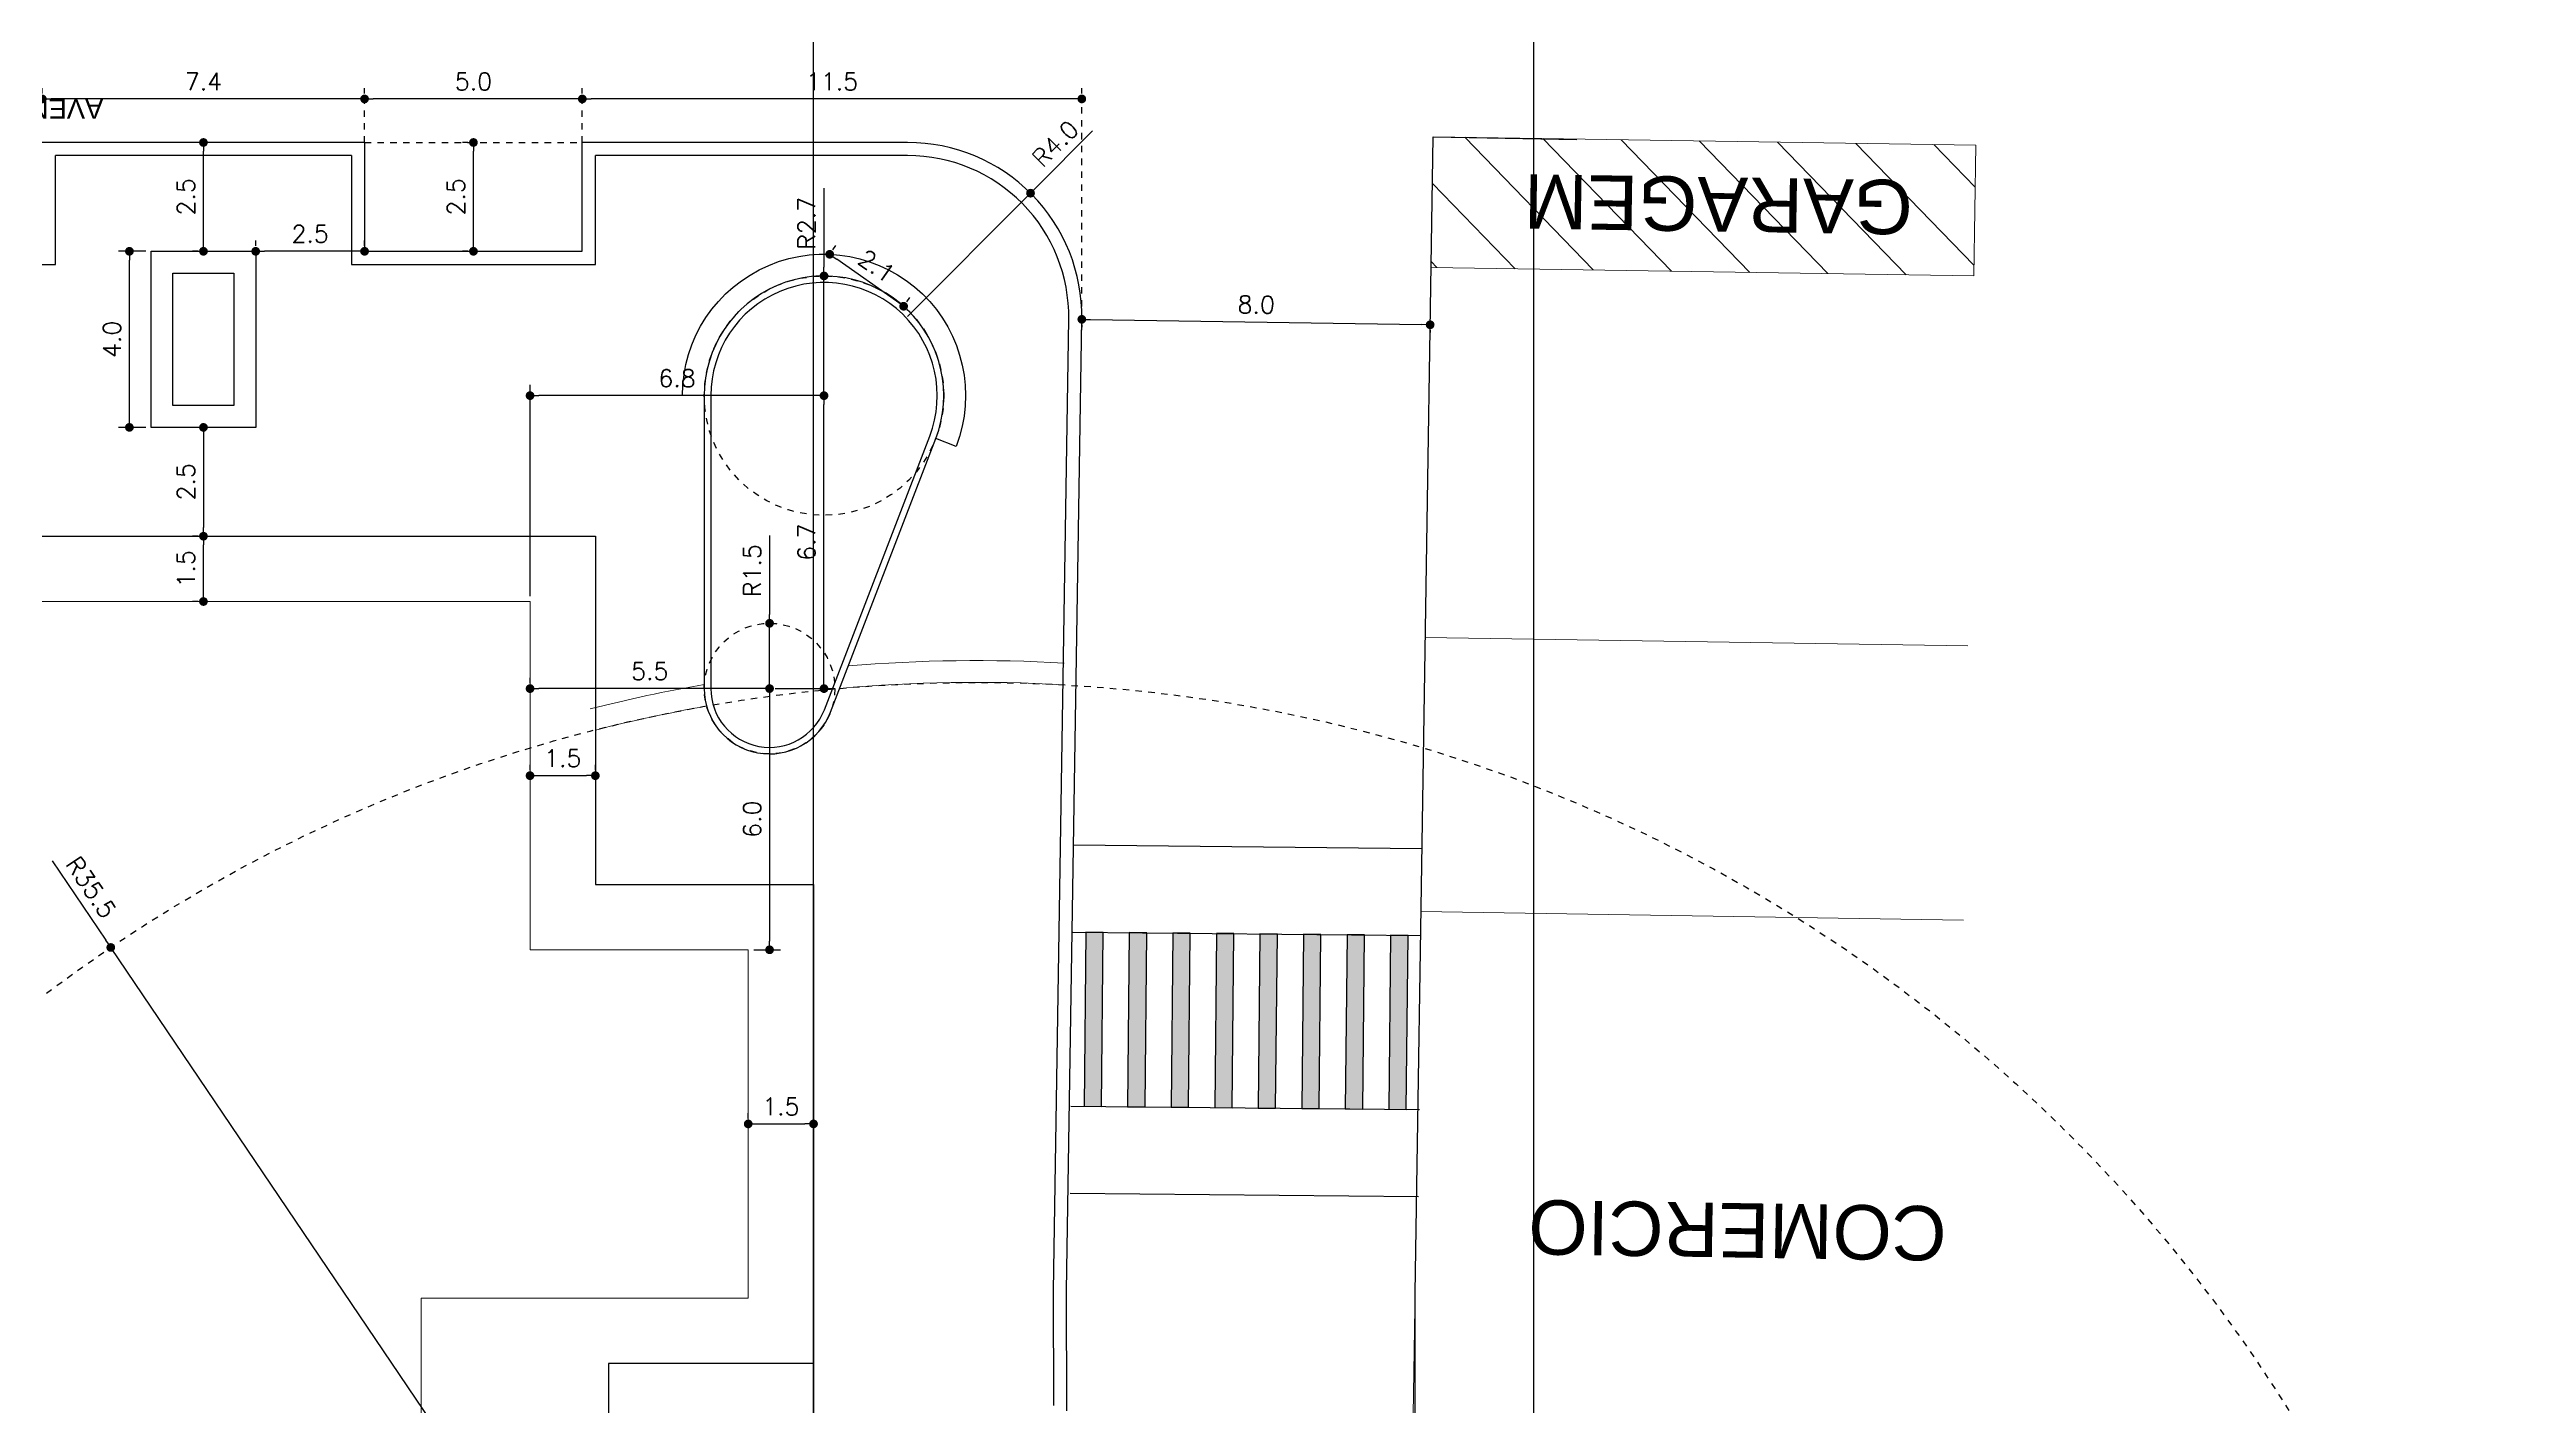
# Model space of a CAD drawing. Extents: x 387222 to 388513, y 9633222 to 9634061.
# Drawn here: x 388137 to 388193.8, y 9633381.8 to 9633413 of the extents above; entities that cross this region are included whole.
import ezdxf

# ---------------------------------------------------------------- set-up
doc = ezdxf.new("R2010")
doc.units = 0
doc.header["$LTSCALE"] = 0.04921259842519685
doc.header["$PDSIZE"] = -2.5
doc.linetypes.add('ACAD_PROJEÇÃO', pattern=[0.2, 0.1, -0.1])
doc.linetypes.add('CONTINUO', pattern=[0])
doc.layers.get('Defpoints').update_dxf_attribs({"color": 8})
for name, color, linetype in [('AI-Cotas', 12, 'Continuous'), ('BANCO', 2, 'Continuous'), ('Camada 1', 7, 'Continuous'), ('CORTE', 6, 'Continuous'), ('MEIO-FIO', 3, 'Continuous'), ('P2', 2, 'Continuous'), ('PROJEÇÃO', 8, 'ACAD_PROJEÇÃO'), ('SINAH_IMPLANTAR', 7, 'Continuous')]:
    doc.layers.add(name, color=color, linetype=linetype)
for name, color, linetype, lineweight in [('ARQ_ALVENARIA', 1, 'Continuous', 0), ('ARQ_PISO', 7, 'Continuous', 13), ('Layout', 8, 'Continuous', 13)]:
    doc.layers.add(name, color=color, linetype=linetype, lineweight=lineweight)
doc.styles.add('RS200', font='romans.shx', dxfattribs={"height": 0.4})
doc.styles.add('RUA_200', font='arial.ttf', dxfattribs={"height": 0.45})
doc.styles.add('T7', font='arial.ttf')
doc.dimstyles.new('Cota 200', dxfattribs={"dimscale": 0.2, "dimtxt": 0.4, "dimasz": 1, "dimexe": 1.25, "dimexo": 0.625, "dimgap": 1, "dimtad": 1, "dimzin": 4, "dimdsep": 46, "dimtxsty": 'RS200', "dimblk": 'DOT', "dimcen": 0.1, "dimclrt": 2, "dimadec": 0, "dimazin": 0, "dimtfac": 1, "dimtix": 1, "dimtmove": 0, "dimatfit": 3, "dimldrblk": 'DOT', "dimfxl": 1, "dimarcsym": 0})

# ---------------------------------------------------------------- blocks, each defined once
blk = doc.blocks.new('A$C2188079F')
at = {"layer": 'Layout'}
h = blk.add_hatch(dxfattribs=at)
h.set_pattern_fill('LINE', color=256, scale=0.4, angle=45.80543982138884, style=0)
h.set_pattern_definition([(45.80543982138884, (2.069106477312744, 57.00632724538445), (-0.9105605299318542, 0.8853132334548156), [])])
h.paths.add_polyline_path([(41.19592950423248, 12.90303795412183), (38.19622592255473, 12.86086661182344), (38.37141798762605, 0.3992221169173717), (41.3711215693038, 0.4413934592157602)])
for p, q in [((3.158347681164742e-07, 12.32388486340642), (41.19592950423248, 12.90303795412183)), ((23.39768825296778, 12.65282132849097), (23.57288031798089, 0.1911768335849047)), ((29.69706577446777, 12.74138114415109), (29.87225783948088, 0.2797366511076689)), ((38.19622592255473, 12.86086661182344), (38.37141798762605, 0.3992221169173717)), ((41.19592950423248, 12.90303795412183), (41.3711215693038, 0.4413934592157602)), ((9.799032016017009, 12.46164458058774), (9.974224081030115, 8.568167686462402e-08)), ((41.3711215693038, 0.4413934592157602), (38.37141798762605, 0.3992221169173717))]:
    blk.add_line(p, q, dxfattribs=at)
at = {"layer": 'Layout', "char_height": 1.25, "width": 15.72225240717143, "attachment_point": 1, "rotation": 90.80543982138883, "style": 'T7'}
for s, insert in [('GARAGEM', (39.2760995500721, 1.837821006774902)), ('COMERCIO', (15.73768913687672, 0.3603971693664789))]:
    blk.add_mtext(s, dxfattribs=dict(at, insert=insert))
blk = doc.blocks.new('A$C25162ABB')
at = {"layer": 'SINAH_IMPLANTAR'}
h = blk.add_hatch(color=256, dxfattribs=at)
h.dxf.hatch_style = 1
h.paths.add_polyline_path([(2.018109218392055, 7.351167233660817), (6.016661224479321, 7.458786258473992), (6.005899321986362, 7.85864146053791), (2.007347315899096, 7.751022435724735)])
h = blk.add_hatch(color=256, dxfattribs=at)
h.dxf.hatch_style = 1
h.paths.add_polyline_path([(2.045013973664027, 6.35152923129499), (6.043565979751293, 6.459148256108165), (6.032804077258334, 6.859003458172083), (2.034252071171068, 6.751384433358908)])
h = blk.add_hatch(color=256, dxfattribs=at)
h.dxf.hatch_style = 1
h.paths.add_polyline_path([(2.071918728819583, 5.351891230791807), (6.070470734906849, 5.459510255604982), (6.059708832413889, 5.8593654576689), (2.061156826326624, 5.751746432855725)])
h = blk.add_hatch(color=256, dxfattribs=at)
h.dxf.hatch_style = 1
h.paths.add_polyline_path([(2.098823484091554, 4.352253226563334), (6.09737549017882, 4.45987225137651), (6.086613587685861, 4.859727453440428), (2.088061581598595, 4.752108428627253)])
h = blk.add_hatch(color=256, dxfattribs=at)
h.dxf.hatch_style = 1
h.paths.add_polyline_path([(2.12572823924711, 3.352615227922797), (6.124280245334376, 3.460234252735972), (6.113518342841417, 3.860089454799891), (2.114966336754151, 3.752470429986715)])
h = blk.add_hatch(color=256, dxfattribs=at)
h.dxf.hatch_style = 1
h.paths.add_polyline_path([(2.152632994402666, 2.35297722555697), (6.151185000489932, 2.460596250370145), (6.140423097996973, 2.860451452434063), (2.141871091909707, 2.752832427620888)])
h = blk.add_hatch(color=256, dxfattribs=at)
h.dxf.hatch_style = 1
h.paths.add_polyline_path([(2.179537749558222, 1.353339226916432), (6.178089755645487, 1.460958251729608), (6.167327853152528, 1.860813453793526), (2.168775847065262, 1.75319442898035)])
h = blk.add_hatch(color=256, dxfattribs=at)
h.dxf.hatch_style = 1
h.paths.add_polyline_path([(2.206442504830193, 0.3537012226879597), (6.204994510917459, 0.4613202475011349), (6.1942326084245, 0.861175449565053), (2.195680602337234, 0.7535564247518778)])
at = {"layer": 'Camada 1'}
for points in [[(-1.137377694249153e-07, 7.997104324400425), (0.2152379263425246, 3.688037395477295e-07)], [(1.999275889364071, 8.050913834944367), (2.214513929444365, 0.053809879347682)], [(5.997827895567752, 8.158532856032252), (6.213065935648046, 0.1614289004355669)], [(7.997103898669593, 8.212342366576195), (8.212341938749887, 0.2152384109795094)]]:
    blk.add_lwpolyline(points, dxfattribs=at)
at = {"layer": 'SINAH_IMPLANTAR'}
for points in [[(2.018109218392055, 7.351167233660817), (6.016661224479321, 7.458786258473992), (6.005899321986362, 7.85864146053791), (2.007347315899096, 7.751022435724735)], [(2.045013973664027, 6.35152923129499), (6.043565979751293, 6.459148256108165), (6.032804077258334, 6.859003458172083), (2.034252071171068, 6.751384433358908)], [(2.071918728819583, 5.351891230791807), (6.070470734906849, 5.459510255604982), (6.059708832413889, 5.8593654576689), (2.061156826326624, 5.751746432855725)], [(2.098823484091554, 4.352253226563334), (6.09737549017882, 4.45987225137651), (6.086613587685861, 4.859727453440428), (2.088061581598595, 4.752108428627253)], [(2.12572823924711, 3.352615227922797), (6.124280245334376, 3.460234252735972), (6.113518342841417, 3.860089454799891), (2.114966336754151, 3.752470429986715)], [(2.152632994402666, 2.35297722555697), (6.151185000489932, 2.460596250370145), (6.140423097996973, 2.860451452434063), (2.141871091909707, 2.752832427620888)], [(2.179537749558222, 1.353339226916432), (6.178089755645487, 1.460958251729608), (6.167327853152528, 1.860813453793526), (2.168775847065262, 1.75319442898035)], [(2.206442504830193, 0.3537012226879597), (6.204994510917459, 0.4613202475011349), (6.1942326084245, 0.861175449565053), (2.195680602337234, 0.7535564247518778)]]:
    blk.add_lwpolyline(points, close=True, dxfattribs=at)
blk = doc.blocks.new('_Dot')
at = {"color": 0, "linetype": 'ByBlock', "lineweight": -2}
blk.add_line((-0.5, 0), (-1, 0), dxfattribs=at)
at = {"color": 0, "linetype": 'ByBlock', "const_width": 0.5}
blk.add_lwpolyline([(-0.25, 0, 1), (0.25, 0, 1)], format="xyb", close=True, dxfattribs=at)
blk = doc.blocks.new('*D354')
at = {"layer": 'AI-Cotas', "color": 0, "lineweight": -2, "transparency": 16777216}
for p, q in [((388153.5482792882, 9633401.832472023), (388153.5482792882, 9633400.013424402)), ((388153.5482792882, 9633398.313424403), (388153.5482792882, 9633399.813424403))]:
    blk.add_line(p, q, dxfattribs=at)
at = {"layer": 'Defpoints', "color": 0, "transparency": 16777216}
for p in [(388153.5482792882, 9633399.813424403), (388153.5482792882, 9633398.313424403)]:
    blk.add_point(p, dxfattribs=at)
at = {"layer": 'AI-Cotas', "color": 0, "lineweight": -2, "transparency": 16777216, "xscale": 0.2, "yscale": 0.2, "zscale": 0.2, "rotation": 270}
blk.add_blockref('_Dot', (388153.5482792882, 9633399.813424403), dxfattribs=at)
at = {"layer": 'AI-Cotas', "color": 2, "transparency": 16777216, "insert": (388153.1482792866, 9633401.022948213), "char_height": 0.4, "attachment_point": 5, "rotation": 90, "style": 'RS200'}
blk.add_mtext('R1.5', dxfattribs=at)
blk = doc.blocks.new('*D355')
at = {"layer": 'AI-Cotas', "color": 0, "lineweight": -2, "transparency": 16777216}
for p, q in [((388154.7982792882, 9633409.811651684), (388154.7982792882, 9633407.992604064)), ((388154.7982792882, 9633405.042604072), (388154.7982792882, 9633407.792604065))]:
    blk.add_line(p, q, dxfattribs=at)
at = {"layer": 'Defpoints', "color": 0, "transparency": 16777216}
for p in [(388154.7982792882, 9633407.792604065), (388154.7982792882, 9633405.042604072)]:
    blk.add_point(p, dxfattribs=at)
at = {"layer": 'AI-Cotas', "color": 0, "lineweight": -2, "transparency": 16777216, "xscale": 0.2, "yscale": 0.2, "zscale": 0.2, "rotation": 270}
blk.add_blockref('_Dot', (388154.7982792882, 9633407.792604065), dxfattribs=at)
at = {"layer": 'AI-Cotas', "color": 2, "transparency": 16777216, "insert": (388154.3982792866, 9633409.002127875), "char_height": 0.4, "attachment_point": 5, "rotation": 90, "style": 'RS200'}
blk.add_mtext('R2.7', dxfattribs=at)
blk = doc.blocks.new('*D356')
at = {"layer": 'AI-Cotas', "color": 0, "lineweight": -2, "transparency": 16777216}
for p, q in [((388148.0482792882, 9633398.438424403), (388148.0482792882, 9633398.563424403)), ((388153.3482792882, 9633398.313424403), (388148.2482792882, 9633398.313424403)), ((388153.5482792882, 9633398.438424403), (388153.5482792882, 9633398.563424403))]:
    blk.add_line(p, q, dxfattribs=at)
at = {"layer": 'Defpoints', "color": 0, "transparency": 16777216}
for p in [(388148.0482792882, 9633398.313424403), (388148.0482792882, 9633398.313424403), (388153.5482792882, 9633398.313424403)]:
    blk.add_point(p, dxfattribs=at)
at = {"layer": 'AI-Cotas', "color": 0, "lineweight": -2, "transparency": 16777216, "xscale": 0.2, "yscale": 0.2, "zscale": 0.2, "rotation": 180}
blk.add_blockref('_Dot', (388148.0482792882, 9633398.313424403), dxfattribs=at)
at = {"layer": 'AI-Cotas', "color": 0, "lineweight": -2, "transparency": 16777216, "xscale": 0.2, "yscale": 0.2, "zscale": 0.2}
blk.add_blockref('_Dot', (388153.5482792882, 9633398.313424403), dxfattribs=at)
at = {"layer": 'AI-Cotas', "color": 2, "transparency": 16777216, "insert": (388150.7982792882, 9633398.713424403), "char_height": 0.4, "attachment_point": 5, "style": 'RS200'}
blk.add_mtext('5.5', dxfattribs=at)
blk = doc.blocks.new('*D357')
at = {"layer": 'AI-Cotas', "color": 0, "lineweight": -2, "transparency": 16777216}
for p, q in [((388153.4232792882, 9633398.313424403), (388153.2982792882, 9633398.313424403)), ((388153.5482792882, 9633398.113424404), (388153.5482792882, 9633392.513424402)), ((388153.1832792879, 9633392.313424403), (388153.7982792882, 9633392.313424403))]:
    blk.add_line(p, q, dxfattribs=at)
at = {"layer": 'Defpoints', "color": 0, "transparency": 16777216}
for p in [(388153.5482792882, 9633398.313424403), (388153.0582792879, 9633392.313424403), (388153.5482792882, 9633392.313424403)]:
    blk.add_point(p, dxfattribs=at)
at = {"layer": 'AI-Cotas', "color": 0, "lineweight": -2, "transparency": 16777216, "xscale": 0.2, "yscale": 0.2, "zscale": 0.2}
for p, rotation in [((388153.5482792882, 9633398.313424403), 90), ((388153.5482792882, 9633392.313424403), 270)]:
    blk.add_blockref('_Dot', p, dxfattribs=dict(at, rotation=rotation))
at = {"layer": 'AI-Cotas', "color": 2, "transparency": 16777216, "insert": (388153.1482792866, 9633395.313424403), "char_height": 0.4, "attachment_point": 5, "rotation": 90, "style": 'RS200'}
blk.add_mtext('6.0', dxfattribs=at)
blk = doc.blocks.new('*D358')
at = {"layer": 'AI-Cotas', "color": 0, "lineweight": -2, "transparency": 16777216}
for p, q in [((388154.6732792882, 9633405.042604072), (388154.5482792882, 9633405.042604072)), ((388154.7982792882, 9633398.513424402), (388154.7982792882, 9633404.842604073)), ((388153.6732792882, 9633398.313424403), (388155.0482792882, 9633398.313424403))]:
    blk.add_line(p, q, dxfattribs=at)
at = {"layer": 'Defpoints', "color": 0, "transparency": 16777216}
for p in [(388154.7982792882, 9633405.042604072), (388154.7982792882, 9633405.042604072), (388153.5482792882, 9633398.313424403)]:
    blk.add_point(p, dxfattribs=at)
at = {"layer": 'AI-Cotas', "color": 0, "lineweight": -2, "transparency": 16777216, "xscale": 0.2, "yscale": 0.2, "zscale": 0.2}
for p, rotation in [((388154.7982792882, 9633405.042604072), 90), ((388154.7982792882, 9633398.313424403), 270)]:
    blk.add_blockref('_Dot', p, dxfattribs=dict(at, rotation=rotation))
at = {"layer": 'AI-Cotas', "color": 2, "transparency": 16777216, "insert": (388154.3982792866, 9633401.678014237), "char_height": 0.4, "attachment_point": 5, "rotation": 90, "style": 'RS200'}
blk.add_mtext('6.7', dxfattribs=at)
blk = doc.blocks.new('*D359')
at = {"layer": 'AI-Cotas', "color": 0, "lineweight": -2, "transparency": 16777216}
for p, q in [((388148.0482792882, 9633400.438424403), (388148.0482792882, 9633405.292604072)), ((388154.7982792882, 9633405.167604072), (388154.7982792882, 9633405.292604072)), ((388154.5982792882, 9633405.042604072), (388148.2482792882, 9633405.042604072))]:
    blk.add_line(p, q, dxfattribs=at)
at = {"layer": 'Defpoints', "color": 0, "transparency": 16777216}
for p in [(388148.0482792882, 9633405.042604072), (388154.7982792882, 9633405.042604072), (388148.0482792882, 9633400.313424403)]:
    blk.add_point(p, dxfattribs=at)
at = {"layer": 'AI-Cotas', "color": 0, "lineweight": -2, "transparency": 16777216, "xscale": 0.2, "yscale": 0.2, "zscale": 0.2, "rotation": 180}
blk.add_blockref('_Dot', (388148.0482792882, 9633405.042604072), dxfattribs=at)
at = {"layer": 'AI-Cotas', "color": 0, "lineweight": -2, "transparency": 16777216, "xscale": 0.2, "yscale": 0.2, "zscale": 0.2}
blk.add_blockref('_Dot', (388154.7982792882, 9633405.042604072), dxfattribs=at)
at = {"layer": 'AI-Cotas', "color": 2, "transparency": 16777216, "insert": (388151.4232792882, 9633405.442604072), "char_height": 0.4, "attachment_point": 5, "style": 'RS200'}
blk.add_mtext('6.8', dxfattribs=at)
blk = doc.blocks.new('*D360')
at = {"layer": 'AI-Cotas', "color": 0, "lineweight": -2, "transparency": 16777216}
for p, q in [((388137.0763075948, 9633394.355063997), (388138.3084367979, 9633392.5324676)), ((388158.3025334077, 9633362.956698792), (388138.4204485435, 9633392.366777018))]:
    blk.add_line(p, q, dxfattribs=at)
at = {"layer": 'Defpoints', "color": 0, "transparency": 16777216}
for p in [(388138.4204485435, 9633392.366777018), (388158.3025334077, 9633362.956698792)]:
    blk.add_point(p, dxfattribs=at)
at = {"layer": 'AI-Cotas', "color": 0, "lineweight": -2, "transparency": 16777216, "xscale": 0.2, "yscale": 0.2, "zscale": 0.2, "rotation": 304.0598593146813}
blk.add_blockref('_Dot', (388138.4204485435, 9633392.366777018), dxfattribs=at)
at = {"layer": 'AI-Cotas', "color": 2, "transparency": 16777216, "insert": (388137.9677474881, 9633393.75063458), "char_height": 0.4, "attachment_point": 5, "rotation": 304.0598593146813, "style": 'RS200'}
blk.add_mtext('R35.5', dxfattribs=at)
blk = doc.blocks.new('*D365')
at = {"layer": 'AI-Cotas', "color": 0, "lineweight": -2, "transparency": 16777216}
for p, q in [((388155.0010125842, 9633408.392228745), (388155.0729011483, 9633408.494488388)), ((388156.4638518188, 9633407.211054951), (388155.0927394498, 9633408.174947403)), ((388156.6993558109, 9633407.198292894), (388156.7712443741, 9633407.300552536))]:
    blk.add_line(p, q, dxfattribs=at)
at = {"layer": 'Defpoints', "color": 0, "transparency": 16777216}
for p in [(388154.9291240219, 9633408.289969103), (388154.9291240219, 9633408.289969103), (388156.6274672477, 9633407.09603325)]:
    blk.add_point(p, dxfattribs=at)
at = {"layer": 'AI-Cotas', "color": 0, "lineweight": -2, "transparency": 16777216, "xscale": 0.2, "yscale": 0.2, "zscale": 0.2}
for p, rotation in [((388154.9291240219, 9633408.289969103), 144.8927689367164), ((388156.6274672477, 9633407.09603325), 324.8927689367164)]:
    blk.add_blockref('_Dot', p, dxfattribs=dict(at, rotation=rotation))
at = {"layer": 'AI-Cotas', "color": 2, "transparency": 16777216, "insert": (388156.0083390372, 9633408.020232035), "char_height": 0.4, "attachment_point": 5, "rotation": 324.8927689367164, "style": 'RS200'}
blk.add_mtext('2.1', dxfattribs=at)
blk = doc.blocks.new('*D366')
at = {"layer": 'AI-Cotas', "color": 0, "lineweight": -2, "transparency": 16777216}
for p, q in [((388160.9648541678, 9633411.124507826), (388159.6817355491, 9633409.835112289)), ((388156.719142301, 9633406.858026264), (388159.54065968, 9633409.693346288))]:
    blk.add_line(p, q, dxfattribs=at)
at = {"layer": 'Defpoints', "color": 0, "transparency": 16777216}
for p in [(388159.54065968, 9633409.693346288), (388156.719142301, 9633406.858026264)]:
    blk.add_point(p, dxfattribs=at)
at = {"layer": 'AI-Cotas', "color": 0, "lineweight": -2, "transparency": 16777216, "xscale": 0.2, "yscale": 0.2, "zscale": 0.2, "rotation": 225.1398010349651}
blk.add_blockref('_Dot', (388159.54065968, 9633409.693346288), dxfattribs=at)
at = {"layer": 'AI-Cotas', "color": 2, "transparency": 16777216, "insert": (388160.1103007905, 9633410.832844798), "char_height": 0.4, "attachment_point": 5, "rotation": 45.139801034965075, "style": 'RS200'}
blk.add_mtext('R4.0', dxfattribs=at)
blk = doc.blocks.new('*D374')
at = {"layer": 'AI-Cotas', "color": 0, "lineweight": -2, "transparency": 16777216}
for p, q in [((388160.9186304378, 9633406.792456523), (388168.5177042204, 9633406.673806518)), ((388160.7167033319, 9633406.67059413), (388160.7147518515, 9633406.545609359)), ((388168.7157283657, 9633406.545699388), (388168.7137768853, 9633406.420714617))]:
    blk.add_line(p, q, dxfattribs=at)
at = {"layer": 'Defpoints', "color": 0, "transparency": 16777216}
for p in [(388160.7186548123, 9633406.795578897), (388168.7176798461, 9633406.670684155), (388168.717679846, 9633406.67068415)]:
    blk.add_point(p, dxfattribs=at)
at = {"layer": 'AI-Cotas', "color": 0, "lineweight": -2, "transparency": 16777216, "xscale": 0.2, "yscale": 0.2, "zscale": 0.2}
for p, rotation in [((388160.7186548122, 9633406.795578891), 179.1054709621537), ((388168.717679846, 9633406.67068415), 359.1054709621537)]:
    blk.add_blockref('_Dot', p, dxfattribs=dict(at, rotation=rotation))
at = {"layer": 'AI-Cotas', "color": 2, "transparency": 16777216, "insert": (388164.7244120662, 9633407.133082772), "char_height": 0.4, "attachment_point": 5, "rotation": 359.10547096215373, "style": 'RS200'}
blk.add_mtext('8.0', dxfattribs=at)
blk = doc.blocks.new('*D386')
at = {"layer": 'AI-Cotas', "color": 0, "lineweight": -2, "transparency": 16777216}
for p, q in [((388149.2482792874, 9633411.983026268), (388149.2482792874, 9633412.108026268)), ((388160.7186548123, 9633411.983026268), (388160.7186548123, 9633412.108026268)), ((388160.5186548122, 9633411.858026268), (388149.4482792874, 9633411.858026268))]:
    blk.add_line(p, q, dxfattribs=at)
at = {"layer": 'Defpoints', "color": 0, "transparency": 16777216}
for p in [(388149.2482792874, 9633411.858026268), (388149.2482792874, 9633411.858026268), (388160.7186548123, 9633411.858026268)]:
    blk.add_point(p, dxfattribs=at)
at = {"layer": 'AI-Cotas', "color": 0, "lineweight": -2, "transparency": 16777216, "xscale": 0.2, "yscale": 0.2, "zscale": 0.2, "rotation": 180}
blk.add_blockref('_Dot', (388149.2482792874, 9633411.858026268), dxfattribs=at)
at = {"layer": 'AI-Cotas', "color": 0, "lineweight": -2, "transparency": 16777216, "xscale": 0.2, "yscale": 0.2, "zscale": 0.2}
blk.add_blockref('_Dot', (388160.7186548123, 9633411.858026268), dxfattribs=at)
at = {"layer": 'AI-Cotas', "color": 2, "transparency": 16777216, "insert": (388154.9834670498, 9633412.258026268), "char_height": 0.4, "attachment_point": 5, "style": 'RS200'}
blk.add_mtext('11.5', dxfattribs=at)
blk = doc.blocks.new('*D387')
at = {"layer": 'AI-Cotas', "color": 0, "lineweight": -2, "transparency": 16777216}
for p, q in [((388144.2482792874, 9633411.983026268), (388144.2482792874, 9633412.108026268)), ((388149.2482792874, 9633411.983026268), (388149.2482792874, 9633412.108026268)), ((388149.0482792874, 9633411.858026268), (388144.4482792874, 9633411.858026268))]:
    blk.add_line(p, q, dxfattribs=at)
at = {"layer": 'Defpoints', "color": 0, "transparency": 16777216}
for p in [(388144.2482792874, 9633411.858026268), (388144.2482792874, 9633411.858026268), (388149.2482792874, 9633411.858026268)]:
    blk.add_point(p, dxfattribs=at)
at = {"layer": 'AI-Cotas', "color": 0, "lineweight": -2, "transparency": 16777216, "xscale": 0.2, "yscale": 0.2, "zscale": 0.2, "rotation": 180}
blk.add_blockref('_Dot', (388144.2482792874, 9633411.858026268), dxfattribs=at)
at = {"layer": 'AI-Cotas', "color": 0, "lineweight": -2, "transparency": 16777216, "xscale": 0.2, "yscale": 0.2, "zscale": 0.2}
blk.add_blockref('_Dot', (388149.2482792874, 9633411.858026268), dxfattribs=at)
at = {"layer": 'AI-Cotas', "color": 2, "transparency": 16777216, "insert": (388146.7482792874, 9633412.258026268), "char_height": 0.4, "attachment_point": 5, "style": 'RS200'}
blk.add_mtext('5.0', dxfattribs=at)
blk = doc.blocks.new('*D388')
at = {"layer": 'AI-Cotas', "color": 0, "lineweight": -2, "transparency": 16777216}
for p, q in [((388136.8482792889, 9633411.983026268), (388136.8482792889, 9633412.108026268)), ((388144.2482792874, 9633411.983026268), (388144.2482792874, 9633412.108026268)), ((388144.0482792874, 9633411.858026268), (388137.0482792889, 9633411.858026268))]:
    blk.add_line(p, q, dxfattribs=at)
at = {"layer": 'Defpoints', "color": 0, "transparency": 16777216}
for p in [(388136.8482792889, 9633411.858026268), (388136.8482792889, 9633411.858026268), (388144.2482792874, 9633411.858026268)]:
    blk.add_point(p, dxfattribs=at)
at = {"layer": 'AI-Cotas', "color": 0, "lineweight": -2, "transparency": 16777216, "xscale": 0.2, "yscale": 0.2, "zscale": 0.2, "rotation": 180}
blk.add_blockref('_Dot', (388136.8482792889, 9633411.858026268), dxfattribs=at)
at = {"layer": 'AI-Cotas', "color": 0, "lineweight": -2, "transparency": 16777216, "xscale": 0.2, "yscale": 0.2, "zscale": 0.2}
blk.add_blockref('_Dot', (388144.2482792874, 9633411.858026268), dxfattribs=at)
at = {"layer": 'AI-Cotas', "color": 2, "transparency": 16777216, "insert": (388140.5482792882, 9633412.258026268), "char_height": 0.4, "attachment_point": 5, "style": 'RS200'}
blk.add_mtext('7.4', dxfattribs=at)
blk = doc.blocks.new('*D391')
at = {"layer": 'AI-Cotas', "color": 0, "lineweight": -2, "transparency": 16777216}
for p, q in [((388146.6232792874, 9633410.858026268), (388146.4982792874, 9633410.858026268)), ((388146.7482792874, 9633408.558026267), (388146.7482792874, 9633410.658026269)), ((388146.6232792874, 9633408.358026268), (388146.4982792874, 9633408.358026268))]:
    blk.add_line(p, q, dxfattribs=at)
at = {"layer": 'Defpoints', "color": 0, "transparency": 16777216}
for p in [(388146.7482792874, 9633410.858026268), (388146.7482792874, 9633410.858026268), (388146.7482792874, 9633408.358026268)]:
    blk.add_point(p, dxfattribs=at)
at = {"layer": 'AI-Cotas', "color": 0, "lineweight": -2, "transparency": 16777216, "xscale": 0.2, "yscale": 0.2, "zscale": 0.2}
for p, rotation in [((388146.7482792874, 9633410.858026268), 90), ((388146.7482792874, 9633408.358026268), 270)]:
    blk.add_blockref('_Dot', p, dxfattribs=dict(at, rotation=rotation))
at = {"layer": 'AI-Cotas', "color": 2, "transparency": 16777216, "insert": (388146.3482792858, 9633409.608026268), "char_height": 0.4, "attachment_point": 5, "rotation": 90, "style": 'RS200'}
blk.add_mtext('2.5', dxfattribs=at)
blk = doc.blocks.new('*D393')
at = {"layer": 'AI-Cotas', "color": 0, "lineweight": -2, "transparency": 16777216}
for p, q in [((388140.4232792882, 9633410.858026268), (388140.2982792882, 9633410.858026268)), ((388140.5482792882, 9633408.558026267), (388140.5482792882, 9633410.658026269)), ((388140.4232792882, 9633408.358026268), (388140.2982792882, 9633408.358026268))]:
    blk.add_line(p, q, dxfattribs=at)
at = {"layer": 'Defpoints', "color": 0, "transparency": 16777216}
for p in [(388140.5482792882, 9633410.858026268), (388140.5482792882, 9633410.858026268), (388140.5482792882, 9633408.358026268)]:
    blk.add_point(p, dxfattribs=at)
at = {"layer": 'AI-Cotas', "color": 0, "lineweight": -2, "transparency": 16777216, "xscale": 0.2, "yscale": 0.2, "zscale": 0.2}
for p, rotation in [((388140.5482792882, 9633410.858026268), 90), ((388140.5482792882, 9633408.358026268), 270)]:
    blk.add_blockref('_Dot', p, dxfattribs=dict(at, rotation=rotation))
at = {"layer": 'AI-Cotas', "color": 2, "transparency": 16777216, "insert": (388140.1482792866, 9633409.608026268), "char_height": 0.4, "attachment_point": 5, "rotation": 90, "style": 'RS200'}
blk.add_mtext('2.5', dxfattribs=at)
blk = doc.blocks.new('*D394')
at = {"layer": 'AI-Cotas', "color": 0, "lineweight": -2, "transparency": 16777216}
for p, q in [((388141.7482792874, 9633408.483026268), (388141.7482792874, 9633408.608026268)), ((388144.2482792874, 9633408.483026268), (388144.2482792874, 9633408.608026268)), ((388144.0482792874, 9633408.358026268), (388141.9482792874, 9633408.358026268))]:
    blk.add_line(p, q, dxfattribs=at)
at = {"layer": 'Defpoints', "color": 0, "transparency": 16777216}
for p in [(388141.7482792874, 9633408.358026268), (388141.7482792874, 9633408.358026268), (388144.2482792874, 9633408.358026268)]:
    blk.add_point(p, dxfattribs=at)
at = {"layer": 'AI-Cotas', "color": 0, "lineweight": -2, "transparency": 16777216, "xscale": 0.2, "yscale": 0.2, "zscale": 0.2, "rotation": 180}
blk.add_blockref('_Dot', (388141.7482792874, 9633408.358026268), dxfattribs=at)
at = {"layer": 'AI-Cotas', "color": 0, "lineweight": -2, "transparency": 16777216, "xscale": 0.2, "yscale": 0.2, "zscale": 0.2}
blk.add_blockref('_Dot', (388144.2482792874, 9633408.358026268), dxfattribs=at)
at = {"layer": 'AI-Cotas', "color": 2, "transparency": 16777216, "insert": (388142.9982792874, 9633408.758026268), "char_height": 0.4, "attachment_point": 5, "style": 'RS200'}
blk.add_mtext('2.5', dxfattribs=at)
blk = doc.blocks.new('*D395')
at = {"layer": 'AI-Cotas', "color": 0, "lineweight": -2, "transparency": 16777216}
for p, q in [((388140.4232792882, 9633404.313424403), (388140.2982792882, 9633404.313424403)), ((388140.5482792882, 9633404.113424404), (388140.5482792882, 9633402.013424402)), ((388140.4232792882, 9633401.813424403), (388140.2982792882, 9633401.813424403))]:
    blk.add_line(p, q, dxfattribs=at)
at = {"layer": 'Defpoints', "color": 0, "transparency": 16777216}
for p in [(388140.5482792882, 9633404.313424403), (388140.5482792882, 9633401.813424403), (388140.5482792882, 9633401.813424403)]:
    blk.add_point(p, dxfattribs=at)
at = {"layer": 'AI-Cotas', "color": 0, "lineweight": -2, "transparency": 16777216, "xscale": 0.2, "yscale": 0.2, "zscale": 0.2}
for p, rotation in [((388140.5482792882, 9633404.313424403), 90), ((388140.5482792882, 9633401.813424403), 270)]:
    blk.add_blockref('_Dot', p, dxfattribs=dict(at, rotation=rotation))
at = {"layer": 'AI-Cotas', "color": 2, "transparency": 16777216, "insert": (388140.1482792866, 9633403.063424403), "char_height": 0.4, "attachment_point": 5, "rotation": 90, "style": 'RS200'}
blk.add_mtext('2.5', dxfattribs=at)
blk = doc.blocks.new('*D396')
at = {"layer": 'AI-Cotas', "color": 0, "lineweight": -2, "transparency": 16777216}
for p, q in [((388139.2232792889, 9633408.358026268), (388138.5982792889, 9633408.358026268)), ((388138.8482792889, 9633404.513424402), (388138.8482792889, 9633408.158026269)), ((388139.2232792889, 9633404.313424403), (388138.5982792889, 9633404.313424403))]:
    blk.add_line(p, q, dxfattribs=at)
at = {"layer": 'Defpoints', "color": 0, "transparency": 16777216}
for p in [(388138.8482792889, 9633408.358026268), (388139.3482792889, 9633408.358026268), (388139.3482792889, 9633404.313424403)]:
    blk.add_point(p, dxfattribs=at)
at = {"layer": 'AI-Cotas', "color": 0, "lineweight": -2, "transparency": 16777216, "xscale": 0.2, "yscale": 0.2, "zscale": 0.2}
for p, rotation in [((388138.8482792889, 9633408.358026268), 90), ((388138.8482792889, 9633404.313424403), 270)]:
    blk.add_blockref('_Dot', p, dxfattribs=dict(at, rotation=rotation))
at = {"layer": 'AI-Cotas', "color": 2, "transparency": 16777216, "insert": (388138.4482792873, 9633406.335725335), "char_height": 0.4, "attachment_point": 5, "rotation": 90, "style": 'RS200'}
blk.add_mtext('4.0', dxfattribs=at)
blk = doc.blocks.new('*D397')
at = {"layer": 'AI-Cotas', "color": 0, "lineweight": -2, "transparency": 16777216}
for p, q in [((388148.0482792882, 9633396.438424403), (388148.0482792882, 9633396.563424403)), ((388149.5482792882, 9633396.438424403), (388149.5482792882, 9633396.563424403)), ((388148.2482792882, 9633396.313424403), (388149.3482792882, 9633396.313424403))]:
    blk.add_line(p, q, dxfattribs=at)
at = {"layer": 'Defpoints', "color": 0, "transparency": 16777216}
for p in [(388148.0482792882, 9633396.313424403), (388149.5482792882, 9633396.313424403), (388149.5482792882, 9633396.313424403)]:
    blk.add_point(p, dxfattribs=at)
at = {"layer": 'AI-Cotas', "color": 0, "lineweight": -2, "transparency": 16777216, "xscale": 0.2, "yscale": 0.2, "zscale": 0.2, "rotation": 180}
blk.add_blockref('_Dot', (388148.0482792882, 9633396.313424403), dxfattribs=at)
at = {"layer": 'AI-Cotas', "color": 0, "lineweight": -2, "transparency": 16777216, "xscale": 0.2, "yscale": 0.2, "zscale": 0.2}
blk.add_blockref('_Dot', (388149.5482792882, 9633396.313424403), dxfattribs=at)
at = {"layer": 'AI-Cotas', "color": 2, "transparency": 16777216, "insert": (388148.7982792882, 9633396.713424403), "char_height": 0.4, "attachment_point": 5, "style": 'RS200'}
blk.add_mtext('1.5', dxfattribs=at)
blk = doc.blocks.new('*D398')
at = {"layer": 'AI-Cotas', "color": 0, "lineweight": -2, "transparency": 16777216}
for p, q in [((388140.4232792882, 9633401.813424403), (388140.2982792882, 9633401.813424403)), ((388140.5482792882, 9633400.513424402), (388140.5482792882, 9633401.613424404)), ((388140.4232792882, 9633400.313424403), (388140.2982792882, 9633400.313424403))]:
    blk.add_line(p, q, dxfattribs=at)
at = {"layer": 'Defpoints', "color": 0, "transparency": 16777216}
for p in [(388140.5482792882, 9633401.813424403), (388140.5482792882, 9633401.813424403), (388140.5482792882, 9633400.313424403)]:
    blk.add_point(p, dxfattribs=at)
at = {"layer": 'AI-Cotas', "color": 0, "lineweight": -2, "transparency": 16777216, "xscale": 0.2, "yscale": 0.2, "zscale": 0.2}
for p, rotation in [((388140.5482792882, 9633401.813424403), 90), ((388140.5482792882, 9633400.313424403), 270)]:
    blk.add_blockref('_Dot', p, dxfattribs=dict(at, rotation=rotation))
at = {"layer": 'AI-Cotas', "color": 2, "transparency": 16777216, "insert": (388140.1482792866, 9633401.063424403), "char_height": 0.4, "attachment_point": 5, "rotation": 90, "style": 'RS200'}
blk.add_mtext('1.5', dxfattribs=at)
blk = doc.blocks.new('*D401')
at = {"layer": 'AI-Cotas', "color": 0, "lineweight": -2, "transparency": 16777216}
for p, q in [((388153.0582792879, 9633388.438424403), (388153.0582792879, 9633388.563424403)), ((388153.258279288, 9633388.313424403), (388154.3582792879, 9633388.313424403)), ((388154.5582792879, 9633388.438424403), (388154.5582792879, 9633388.563424403))]:
    blk.add_line(p, q, dxfattribs=at)
at = {"layer": 'Defpoints', "color": 0, "transparency": 16777216}
for p in [(388153.0582792879, 9633388.313424403), (388154.5582792879, 9633388.313424403), (388154.5582792879, 9633388.313424403)]:
    blk.add_point(p, dxfattribs=at)
at = {"layer": 'AI-Cotas', "color": 0, "lineweight": -2, "transparency": 16777216, "xscale": 0.2, "yscale": 0.2, "zscale": 0.2, "rotation": 180}
blk.add_blockref('_Dot', (388153.0582792879, 9633388.313424403), dxfattribs=at)
at = {"layer": 'AI-Cotas', "color": 0, "lineweight": -2, "transparency": 16777216, "xscale": 0.2, "yscale": 0.2, "zscale": 0.2}
blk.add_blockref('_Dot', (388154.5582792879, 9633388.313424403), dxfattribs=at)
at = {"layer": 'AI-Cotas', "color": 2, "transparency": 16777216, "insert": (388153.8082792879, 9633388.713424403), "char_height": 0.4, "attachment_point": 5, "style": 'RS200'}
blk.add_mtext('1.5', dxfattribs=at)

msp = doc.modelspace()

# ---------------------------------------------------------------- linework, layer by layer
msp.add_lwpolyline([(388171.0892623653, 9633432.609019702), (388171.0892623653, 9633308.609019702), (388107.0892623653, 9633308.609019702), (388107.0892623653, 9633432.609019702)], close=True)
at = {"layer": 'ARQ_ALVENARIA'}
msp.add_lwpolyline([(388153.0582792879, 9633384.313424403), (388145.5482792882, 9633384.313424403), (388145.5482792882, 9633364.313424403), (388135.5482792882, 9633364.313424403), (388135.5482792882, 9633384.313424403), (388128.0382792884, 9633384.313424403), (388128.0382792884, 9633392.313424403), (388133.0482792882, 9633392.313424403), (388133.0482792882, 9633400.313424403), (388148.0482792882, 9633400.313424403), (388148.0482792882, 9633392.313424403), (388153.0582792879, 9633392.313424403)], close=True, dxfattribs=at)
at = {"layer": 'ARQ_PISO'}
for radius, start, end in [(36, 86.79457981374381, 94.69390280594877), (36, 100.0047186482009, 104.2763320646308), (35.5, 86.79457981374381, 95.08361928912252), (35.5, 100.0570613986108, 104.2763320646308)]:
    msp.add_arc((388158.3025334076, 9633362.956698792), radius, start, end, dxfattribs=at)
at = {"layer": 'BANCO'}
for points in [[(388139.3482792889, 9633404.313424403), (388139.3482792889, 9633408.358026268), (388141.7482792874, 9633408.358026268), (388141.7482792874, 9633404.313424403)], [(388139.8482792889, 9633404.813424403), (388139.8482792889, 9633407.858026268), (388141.2482792874, 9633407.858026268), (388141.2482792874, 9633404.813424403)]]:
    msp.add_lwpolyline(points, close=True, dxfattribs=at)
msp.add_lwpolyline([(388152.0482792882, 9633405.04260407), (388151.5482792882, 9633405.04260407, -1.20287495297339), (388157.8314516814, 9633403.875400048), (388157.3648068187, 9633404.054962214)], format="xyb", dxfattribs=at)
at = {"layer": 'CORTE'}
msp.add_lwpolyline([(388154.5482792882, 9633432.609019702), (388154.5482792882, 9633308.609019702)], dxfattribs=at)
at = {"layer": 'MEIO-FIO'}
for points in [[(388144.2482792874, 9633410.858026268), (388136.8482792889, 9633410.858026268)], [(388144.2482792874, 9633410.858026268), (388144.2482792874, 9633408.358026268), (388149.2482792874, 9633408.358026268), (388149.2482792874, 9633410.858026268)], [(388181.4473754176, 9633319.412626183), (388169.023976148, 9633319.712119272), (388168.3852327233, 9633365.146786124), (388168.3703309716, 9633384.424332594), (388168.7851021485, 9633410.988821782), (388172.0825725113, 9633410.92680404)], [(388131.5482792882, 9633410.558026267), (388131.5482792882, 9633408.058026267), (388137.1482792897, 9633408.058026267), (388137.1482792897, 9633410.558026267)], [(388143.9482792867, 9633410.558026267), (388137.1482792897, 9633410.558026267)], [(388143.9482792867, 9633410.558026267), (388143.9482792867, 9633408.058026267), (388149.5482792882, 9633408.058026267), (388149.5482792882, 9633410.558026267)]]:
    msp.add_lwpolyline(points, dxfattribs=at)
for points in [[(388160.3724171137, 9633381.722516129), (388160.3702826956, 9633384.483691907), (388160.7186548123, 9633406.795578897, 0.4187937791647714), (388156.7191423019, 9633410.858026268), (388149.2482792874, 9633410.858026268)], [(388160.0723222335, 9633381.845142592), (388160.0702808862, 9633384.485917881), (388160.4186913734, 9633406.80026245, 0.4187937792639182), (388156.7191423019, 9633410.558026267), (388149.5482792882, 9633410.558026267)], [(388157.3648097747, 9633404.054969897, 1.20287495297339), (388152.0482792882, 9633405.04260407), (388152.0482792882, 9633398.313424403, 0.831348571002029), (388154.948213878, 9633397.774737904), (388157.3648260356, 9633404.055012153)]]:
    msp.add_lwpolyline(points, format="xyb", dxfattribs=at)
msp.add_lwpolyline([(388157.2248172024, 9633404.108840851, 1.202874953887909), (388152.1982792885, 9633405.04260407), (388152.1982792885, 9633398.313424403, 0.8313485703523775), (388154.808220419, 9633397.828606553)], format="xyb", close=True, dxfattribs=at)
at = {"layer": 'P2'}
for points in [[(388131.2482792893, 9633382.813424403), (388126.5382792884, 9633382.813424403), (388126.5382792884, 9633393.813424403), (388131.5482792882, 9633393.813424403), (388131.5482792882, 9633401.813424403), (388149.5482792882, 9633401.813424403), (388149.5482792882, 9633393.813424403), (388154.5582792879, 9633393.813424403), (388154.5582792879, 9633382.813424403), (388149.8482792889, 9633382.813424403)], [(388149.8482792889, 9633382.813424403), (388149.8482792889, 9633350.213424403)], [(388154.5582792879, 9633382.813424403), (388154.5582792879, 9633381.313424403), (388149.8482792889, 9633381.313424403)]]:
    msp.add_lwpolyline(points, dxfattribs=at)
at = {"layer": 'PROJEÇÃO', "ltscale": 30}
for points in [[(388144.2482792874, 9633410.858026268), (388144.2482792874, 9633411.858026268)], [(388149.2482792874, 9633410.858026268), (388149.2482792874, 9633411.858026268)], [(388160.7186548123, 9633406.795578897), (388160.7186548123, 9633411.858026268)], [(388144.2482792874, 9633410.858026268), (388149.2482792874, 9633410.858026268)]]:
    msp.add_lwpolyline(points, dxfattribs=at)
for centre, radius in [((388154.7982792882, 9633405.042604072), 2.749999996773967), ((388153.5482792882, 9633398.313424403), 1.499999999995033), ((388158.3025334076, 9633362.956698792), 35.5)]:
    msp.add_circle(centre, radius, dxfattribs=at)

# ---------------------------------------------------------------- block references
for name, p, rotation in [('A$C2188079F', (388180.4603550461, 9633369.42824592), 88.30003113672872), ('A$C25162ABB', (388168.4420706266, 9633386.427929977), 87.89410328917724)]:
    msp.add_blockref(name, p, dxfattribs=dict(rotation=rotation))

# ---------------------------------------------------------------- texts
at = {"color": 0, "linetype": 'CONTINUO', "style": 'RUA_200'}
msp.add_text('AVENIDA SÃO FRANCISCO', height=0.45, rotation=180, dxfattribs=at).set_placement((388138.2491517504, 9633411.856203016))

# ---------------------------------------------------------------- dimensions: what is measured, and where the dimension line sits
at = {"layer": 'AI-Cotas'}
for base, p1, p2, angle, picture, middle in [((388136.8482792889, 9633411.858026268), (388144.2482792874, 9633411.858026268), (388136.8482792889, 9633411.858026268), 180, '*D388', (388140.5482792882, 9633412.258026268)), ((388144.2482792874, 9633411.858026268), (388149.2482792874, 9633411.858026268), (388144.2482792874, 9633411.858026268), 180, '*D387', (388146.7482792874, 9633412.258026268)), ((388149.2482792874, 9633411.858026268), (388160.7186548123, 9633411.858026268), (388149.2482792874, 9633411.858026268), 180, '*D386', (388154.9834670498, 9633412.258026268)), ((388140.5482792882, 9633410.858026268), (388140.5482792882, 9633408.358026268), (388140.5482792882, 9633410.858026268), 90, '*D393', (388140.1482792866, 9633409.608026268)), ((388146.7482792874, 9633410.858026268), (388146.7482792874, 9633408.358026268), (388146.7482792874, 9633410.858026268), 90, '*D391', (388146.3482792858, 9633409.608026268)), ((388141.7482792874, 9633408.358026268), (388144.2482792874, 9633408.358026268), (388141.7482792874, 9633408.358026268), 180, '*D394', (388142.9982792874, 9633408.758026268)), ((388138.8482792889, 9633408.358026268), (388139.3482792889, 9633404.313424403), (388139.3482792889, 9633408.358026268), 90, '*D396', (388138.4482792873, 9633406.335725335)), ((388148.0482792882, 9633405.042604072), (388154.7982792882, 9633405.042604072), (388148.0482792882, 9633400.313424403), 180, '*D359', (388151.4232792882, 9633405.442604072)), ((388154.7982792882, 9633405.042604072), (388153.5482792882, 9633398.313424403), (388154.7982792882, 9633405.042604072), 90, '*D358', (388154.3982792866, 9633401.678014237)), ((388140.5482792882, 9633401.813424403), (388140.5482792882, 9633404.313424403), (388140.5482792882, 9633401.813424403), 90, '*D395', (388140.1482792866, 9633403.063424403)), ((388140.5482792882, 9633401.813424403), (388140.5482792882, 9633400.313424403), (388140.5482792882, 9633401.813424403), 90, '*D398', (388140.1482792866, 9633401.063424403)), ((388148.0482792882, 9633398.313424403), (388153.5482792882, 9633398.313424403), (388148.0482792882, 9633398.313424403), 180, '*D356', (388150.7982792882, 9633398.713424403)), ((388153.5482792882, 9633392.313424403), (388153.5482792882, 9633398.313424403), (388153.0582792879, 9633392.313424403), 90, '*D357', (388153.1482792866, 9633395.313424403)), ((388149.5482792882, 9633396.313424403), (388148.0482792882, 9633396.313424403), (388149.5482792882, 9633396.313424403), 180, '*D397', (388148.7982792882, 9633396.713424403)), ((388154.5582792879, 9633388.313424403), (388153.0582792879, 9633388.313424403), (388154.5582792879, 9633388.313424403), 180, '*D401', (388153.8082792879, 9633388.713424403))]:
    dim = msp.add_linear_dim(base=base, p1=p1, p2=p2, angle=angle, dimstyle='Cota 200', override={"dimdec": 1}, dxfattribs=at)
    dim.commit()
    dim.dimension.update_dxf_attribs({"geometry": picture, "text_midpoint": middle})
for center, mpoint, picture, middle in [((388156.719142301, 9633406.858026264), (388159.54065968, 9633409.693346288), '*D366', (388160.1103007905, 9633410.832844798)), ((388154.7982792882, 9633405.042604072), (388154.7982792882, 9633407.792604065), '*D355', (388154.3982792866, 9633409.002127875)), ((388153.5482792882, 9633398.313424403), (388153.5482792882, 9633399.813424403), '*D354', (388153.1482792866, 9633401.022948213)), ((388158.3025334077, 9633362.956698792), (388138.4204485435, 9633392.366777018), '*D360', (388137.9677474881, 9633393.75063458))]:
    dim = msp.add_radius_dim(center=center, mpoint=mpoint, dimstyle='Cota 200', override={"dimdec": 1}, dxfattribs=at)
    dim.commit()
    dim.dimension.update_dxf_attribs({"geometry": picture, "text_midpoint": middle})
for p1, p2, distance, picture, middle in [((388156.6274672476, 9633407.09603325), (388154.9291240217, 9633408.289969103), -1.0042701665131892e-10, '*D365', (388156.0083390372, 9633408.020232035)), ((388160.7186548123, 9633406.795578897), (388168.717679846, 9633406.670684155), -5.587254428777269e-09, '*D374', (388164.7244120662, 9633407.133082772))]:
    dim = msp.add_aligned_dim(p1=p1, p2=p2, distance=distance, dimstyle='Cota 200', override={"dimdec": 1}, dxfattribs=at)
    dim.commit()
    dim.dimension.update_dxf_attribs({"geometry": picture, "text_midpoint": middle})

doc.saveas('drawing.dxf')
